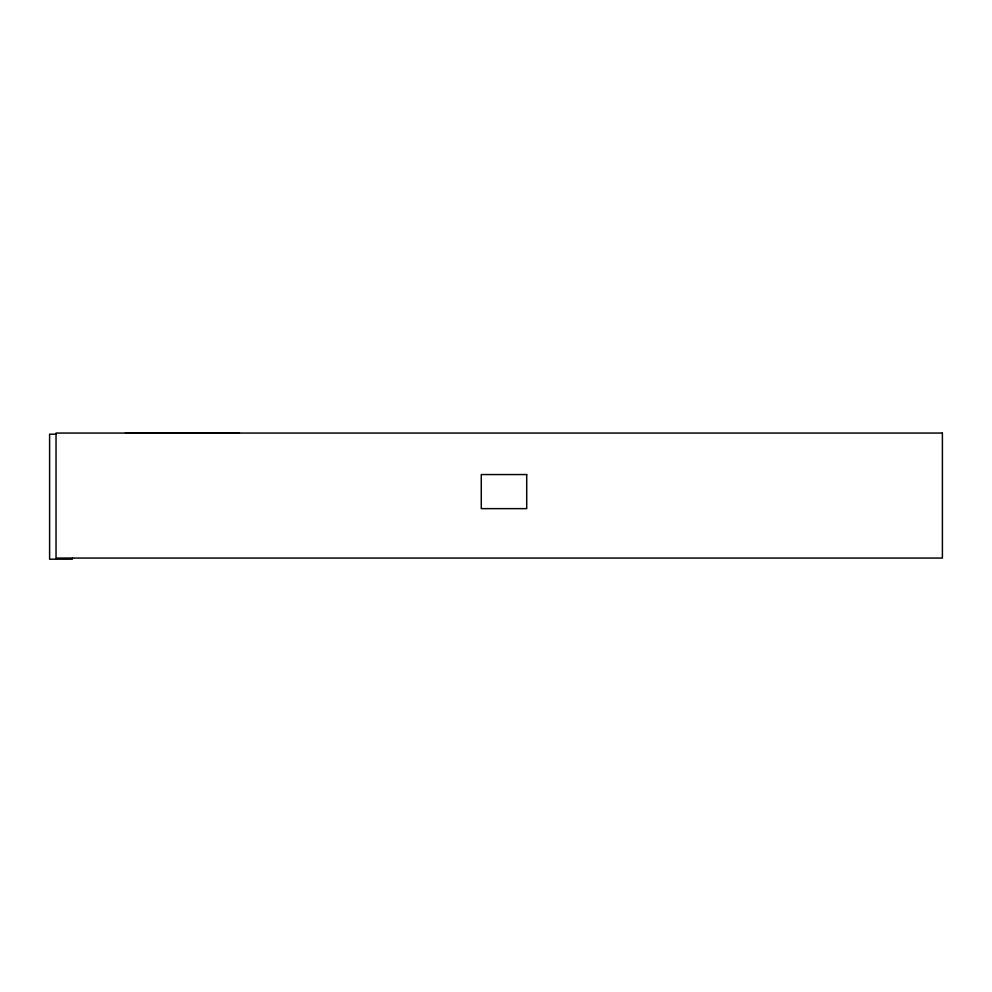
<?xml version="1.0" encoding="UTF-8"?>
<svg xmlns="http://www.w3.org/2000/svg" width="992" height="992" viewBox="0 0 992 992"><rect width="100%" height="100%" fill="white"/><g stroke="black" fill="none" stroke-linecap="round" stroke-linejoin="round"><path stroke-width="1.49" d="M125.414 432.81L239.419 432.81M56.036 434.186L49.6 434.186L49.6 559.19L72.329 559.19L72.329 558.062M942.4 433.058L56.036 433.058L56.036 558.062L942.4 558.062L942.4 433.058M526.715 474.548L481.269 474.548L481.269 508.636L526.715 508.636L526.715 474.548"/></g></svg>
